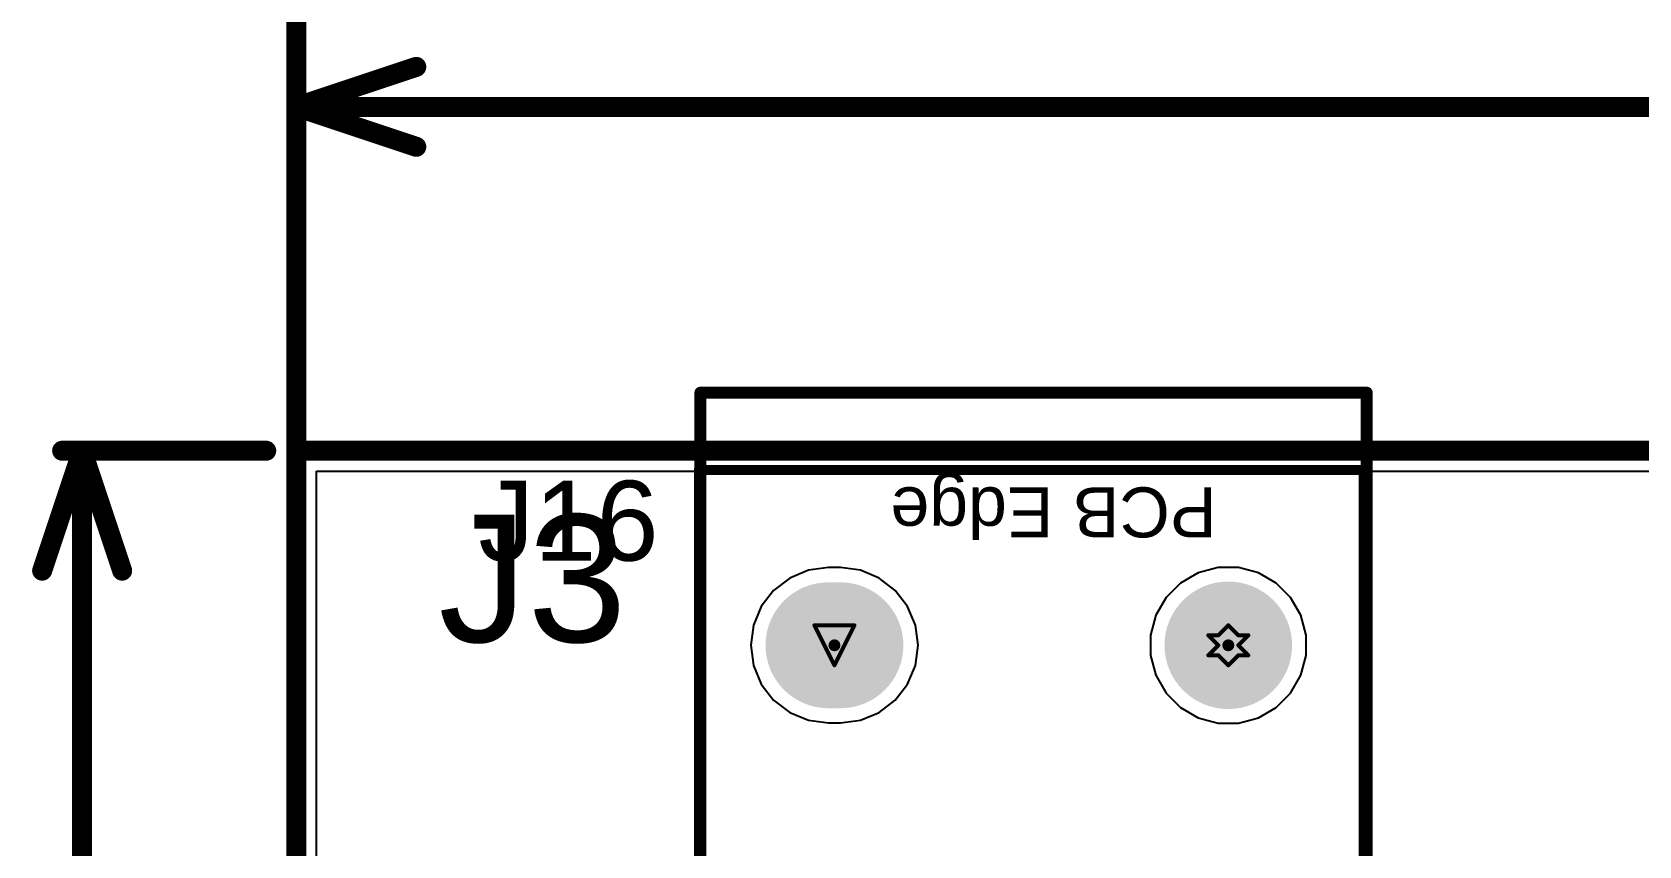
# Model space of a CAD drawing. Header units: inches. Extents: x -0.1 to 17.9, y -0.8 to 4.8.
# Drawn here: x -0.132 to 0.671, y 3.952 to 4.359 of the extents above; entities that cross this region are included whole.
import ezdxf

# ---------------------------------------------------------------- set-up
doc = ezdxf.new("R2010")
doc.units = ezdxf.units.IN
doc.header["$MEASUREMENT"] = 0
for name, color, linetype in [('Board Outline', 216, 'Continuous'), ('Bottom 3D Body', 56, 'Continuous'), ('Bottom Layer 1', 5, 'Continuous'), ('Bottom Solder', 6, 'Continuous'), ('Dimension', 6, 'Continuous'), ('Drill Drawing', 1, 'Continuous'), ('GND+Signal', 16, 'Continuous'), ('Mechanical 8', 56, 'Continuous'), ('Multi-Layer', 9, 'Continuous'), ('Pad Holes', 156, 'Continuous'), ('PWR+Signal', 76, 'Continuous'), ('Route Tool Path', 56, 'Continuous'), ('Top 3D Body', 56, 'Continuous'), ('Top Layer 1', 1, 'Continuous'), ('Top Overlay', 2, 'Continuous'), ('Top Solder', 216, 'Continuous'), ('Top Value', 56, 'Continuous')]:
    doc.layers.add(name, color=color, linetype=linetype)
doc.styles.add('Arial', font='', dxfattribs={"height": 0.2})
doc.styles.get('Arial').set_extended_font_data('Arial')

# ---------------------------------------------------------------- blocks, each defined once
blk = doc.blocks.new('1053131303_193')
at = {"layer": 'Bottom Layer 1'}
h = blk.add_hatch(color=5, dxfattribs=at)
edge = h.paths.add_edge_path()
edge.add_arc((-0.09843, 0.14134), 0.03543, 0, 360)
h = blk.add_hatch(color=5, dxfattribs=at)
edge = h.paths.add_edge_path()
edge.add_arc((0, 0.14134), 0.03543, 0, 360)
blk.add_hatch(color=5, dxfattribs=at).paths.add_polyline_path([(0.06299, 0.17677), (0.13386, 0.17677), (0.13386, 0.10591), (0.06299, 0.10591)])
at = {"layer": 'Bottom Solder'}
h = blk.add_hatch(color=6, dxfattribs=at)
edge = h.paths.add_edge_path()
edge.add_arc((-0.09843, 0.14134), 0.03843, 0, 360)
h = blk.add_hatch(color=6, dxfattribs=at)
edge = h.paths.add_edge_path()
edge.add_arc((0, 0.14134), 0.03843, 0, 360)
blk.add_hatch(color=6, dxfattribs=at).paths.add_polyline_path([(0.05999, 0.17977), (0.13686, 0.17977), (0.13686, 0.10291), (0.05999, 0.10291)])
h = blk.add_hatch(color=6, dxfattribs=at)
edge = h.paths.add_edge_path()
edge.add_arc((-0.09842, -0.14134), 0.003, 0, 360)
h = blk.add_hatch(color=6, dxfattribs=at)
edge = h.paths.add_edge_path()
edge.add_arc((0.09842, -0.14134), 0.003, 0, 360)
at = {"layer": 'GND+Signal'}
h = blk.add_hatch(color=16, dxfattribs=at)
edge = h.paths.add_edge_path()
edge.add_arc((-0.09843, 0.14134), 0.03543, 0, 360)
h = blk.add_hatch(color=16, dxfattribs=at)
edge = h.paths.add_edge_path()
edge.add_arc((0, 0.14134), 0.03543, 0, 360)
blk.add_hatch(color=16, dxfattribs=at).paths.add_polyline_path([(0.06299, 0.17677), (0.13386, 0.17677), (0.13386, 0.10591), (0.06299, 0.10591)])
at = {"layer": 'Multi-Layer'}
h = blk.add_hatch(color=9, dxfattribs=at)
edge = h.paths.add_edge_path()
edge.add_arc((-0.09843, 0.14134), 0.03543, 0, 360)
h = blk.add_hatch(color=9, dxfattribs=at)
edge = h.paths.add_edge_path()
edge.add_arc((0, 0.14134), 0.03543, 0, 360)
blk.add_hatch(color=9, dxfattribs=at).paths.add_polyline_path([(0.06299, 0.17677), (0.13386, 0.17677), (0.13386, 0.10591), (0.06299, 0.10591)])
at = {"layer": 'Pad Holes'}
h = blk.add_hatch(color=7, dxfattribs=at)
edge = h.paths.add_edge_path()
edge.add_arc((-0.09843, 0.14134), 0.02362, 0, 360)
h = blk.add_hatch(color=7, dxfattribs=at)
edge = h.paths.add_edge_path()
edge.add_arc((0, 0.14134), 0.02362, 0, 360)
h = blk.add_hatch(color=7, dxfattribs=at)
edge = h.paths.add_edge_path()
edge.add_arc((0.09842, 0.14134), 0.02362, 0, 360)
h = blk.add_hatch(color=7, dxfattribs=at)
edge = h.paths.add_edge_path()
edge.add_arc((-0.09842, -0.14134), 0.03189, 0, 360)
h = blk.add_hatch(color=7, dxfattribs=at)
edge = h.paths.add_edge_path()
edge.add_arc((0.09547, -0.14134), 0.0315, 90, 270)
edge.add_line((0.09547, -0.17283), (0.10138, -0.17283))
edge.add_arc((0.10138, -0.14134), 0.0315, 270, 450)
edge.add_line((0.10138, -0.10984), (0.09547, -0.10984))
at = {"layer": 'PWR+Signal'}
h = blk.add_hatch(color=76, dxfattribs=at)
edge = h.paths.add_edge_path()
edge.add_arc((-0.09843, 0.14134), 0.03543, 0, 360)
h = blk.add_hatch(color=76, dxfattribs=at)
edge = h.paths.add_edge_path()
edge.add_arc((0, 0.14134), 0.03543, 0, 360)
blk.add_hatch(color=76, dxfattribs=at).paths.add_polyline_path([(0.06299, 0.17677), (0.13386, 0.17677), (0.13386, 0.10591), (0.06299, 0.10591)])
at = {"layer": 'Top Layer 1'}
h = blk.add_hatch(color=1, dxfattribs=at)
edge = h.paths.add_edge_path()
edge.add_arc((-0.09843, 0.14134), 0.03543, 0, 360)
h = blk.add_hatch(color=1, dxfattribs=at)
edge = h.paths.add_edge_path()
edge.add_arc((0, 0.14134), 0.03543, 0, 360)
blk.add_hatch(color=1, dxfattribs=at).paths.add_polyline_path([(0.06299, 0.17677), (0.13386, 0.17677), (0.13386, 0.10591), (0.06299, 0.10591)])
at = {"layer": 'Top Solder'}
h = blk.add_hatch(color=216, dxfattribs=at)
edge = h.paths.add_edge_path()
edge.add_arc((-0.09843, 0.14134), 0.03843, 0, 360)
h = blk.add_hatch(color=216, dxfattribs=at)
edge = h.paths.add_edge_path()
edge.add_arc((0, 0.14134), 0.03843, 0, 360)
blk.add_hatch(color=216, dxfattribs=at).paths.add_polyline_path([(0.05999, 0.17977), (0.13686, 0.17977), (0.13686, 0.10291), (0.05999, 0.10291)])
h = blk.add_hatch(color=216, dxfattribs=at)
edge = h.paths.add_edge_path()
edge.add_arc((-0.09842, -0.14134), 0.003, 0, 360)
h = blk.add_hatch(color=216, dxfattribs=at)
edge = h.paths.add_edge_path()
edge.add_arc((0.09842, -0.14134), 0.003, 0, 360)
at = {"layer": 'Top Overlay'}
for points in [[(0.14756, 0.17292, 0.00787, 0.00787, 0), (0.14256, 0.16792, 0.00787, 0.00787, 0)], [(0.14756, 0.17292, 0.00787, 0.00787, 0), (0.14756, 0.16292, 0.00787, 0.00787, 0)], [(0.14756, 0.16292, 0.00787, 0.00787, 0), (0.14256, 0.16792, 0.00787, 0.00787, 0)], [(-0.16614, 0.15354, 0.005, 0.005, 0), (-0.16614, -0.22909, 0.005, 0.005, 0)], [(-0.14449, 0.15354, 0.005, 0.005, 0), (-0.16614, 0.15354, 0.005, 0.005, 0)], [(-0.04442, 0.15354, 0.005, 0.005, 0), (-0.05401, 0.15354, 0.005, 0.005, 0)], [(0.05236, 0.15354, 0.005, 0.005, 0), (0.04442, 0.15354, 0.005, 0.005, 0)], [(0.16614, 0.15354, 0.005, 0.005, 0), (0.14449, 0.15354, 0.005, 0.005, 0)], [(0.16614, 0.15354, 0.005, 0.005, 0), (0.16614, -0.22909, 0.005, 0.005, 0)], [(0.16614, -0.22909, 0.005, 0.005, 0), (-0.16614, -0.22909, 0.005, 0.005, 0)]]:
    blk.add_lwpolyline(points, format="xyseb", dxfattribs=at)
for points in [[(0.14559, 0.17292, 0.00394, 0.00394, 1), (0.14952, 0.17292, 0.00394, 0.00394, 1)], [(0.14559, 0.17292, 0.00394, 0.00394, 1), (0.14952, 0.17292, 0.00394, 0.00394, 1)], [(0.14059, 0.16792, 0.00394, 0.00394, 1), (0.14452, 0.16792, 0.00394, 0.00394, 1)], [(0.14059, 0.16792, 0.00394, 0.00394, 1), (0.14452, 0.16792, 0.00394, 0.00394, 1)], [(0.14559, 0.16292, 0.00394, 0.00394, 1), (0.14952, 0.16292, 0.00394, 0.00394, 1)], [(0.14559, 0.16292, 0.00394, 0.00394, 1), (0.14952, 0.16292, 0.00394, 0.00394, 1)], [(-0.16739, 0.15354, 0.0025, 0.0025, 1), (-0.16489, 0.15354, 0.0025, 0.0025, 1)], [(-0.16739, 0.15354, 0.0025, 0.0025, 1), (-0.16489, 0.15354, 0.0025, 0.0025, 1)], [(-0.14574, 0.15354, 0.0025, 0.0025, 1), (-0.14324, 0.15354, 0.0025, 0.0025, 1)], [(-0.05526, 0.15354, 0.0025, 0.0025, 1), (-0.05276, 0.15354, 0.0025, 0.0025, 1)], [(-0.04567, 0.15354, 0.0025, 0.0025, 1), (-0.04317, 0.15354, 0.0025, 0.0025, 1)], [(0.04317, 0.15354, 0.0025, 0.0025, 1), (0.04567, 0.15354, 0.0025, 0.0025, 1)], [(0.05111, 0.15354, 0.0025, 0.0025, 1), (0.05361, 0.15354, 0.0025, 0.0025, 1)], [(0.14324, 0.15354, 0.0025, 0.0025, 1), (0.14574, 0.15354, 0.0025, 0.0025, 1)], [(0.16489, 0.15354, 0.0025, 0.0025, 1), (0.16739, 0.15354, 0.0025, 0.0025, 1)], [(0.16489, 0.15354, 0.0025, 0.0025, 1), (0.16739, 0.15354, 0.0025, 0.0025, 1)], [(-0.16739, -0.22909, 0.0025, 0.0025, 1), (-0.16489, -0.22909, 0.0025, 0.0025, 1)], [(-0.16739, -0.22909, 0.0025, 0.0025, 1), (-0.16489, -0.22909, 0.0025, 0.0025, 1)], [(0.16489, -0.22909, 0.0025, 0.0025, 1), (0.16739, -0.22909, 0.0025, 0.0025, 1)], [(0.16489, -0.22909, 0.0025, 0.0025, 1), (0.16739, -0.22909, 0.0025, 0.0025, 1)]]:
    blk.add_lwpolyline(points, format="xyseb", close=True, dxfattribs=at)
at = {"layer": 'Top Overlay', "style": 'Arial'}
blk.add_text('PCB Edge', height=0.025, dxfattribs=at).set_placement((-0.09258, -0.22033))

msp = doc.modelspace()

# ---------------------------------------------------------------- hatches: boundary and pattern name
at = {"layer": 'Mechanical 8'}
h = msp.add_hatch(color=56, dxfattribs=at)
edge = h.paths.add_edge_path()
edge.add_arc((0, 4.15), 0.0025, 0, 360)
at = {"layer": 'Pad Holes'}
h = msp.add_hatch(color=7, dxfattribs=at)
edge = h.paths.add_edge_path()
edge.add_arc((0.202, 4.179), 0.0015, 0, 360)
h = msp.add_hatch(color=7, dxfattribs=at)
edge = h.paths.add_edge_path()
edge.add_arc((0.202, 4.179), 0.0015, 0, 360)
h = msp.add_hatch(color=7, dxfattribs=at)
edge = h.paths.add_edge_path()
edge.add_arc((0.535, 4.179), 0.0015, 0, 360)
h = msp.add_hatch(color=7, dxfattribs=at)
edge = h.paths.add_edge_path()
edge.add_arc((0.535, 4.179), 0.0015, 0, 360)
h = msp.add_hatch(color=7, dxfattribs=at)
edge = h.paths.add_edge_path()
edge.add_arc((0, 4.15), 0.0025, 0, 360)
at = {"layer": 'Top 3D Body'}
h = msp.add_hatch(color=56, dxfattribs=at)
edge = h.paths.add_edge_path()
edge.add_arc((0.202, 4.179), 0.0015, 0, 360)
h = msp.add_hatch(color=56, dxfattribs=at)
edge = h.paths.add_edge_path()
edge.add_arc((0.202, 4.179), 0.0015, 0, 360)
h = msp.add_hatch(color=56, dxfattribs=at)
edge = h.paths.add_edge_path()
edge.add_arc((0.535, 4.179), 0.0015, 0, 360)
h = msp.add_hatch(color=56, dxfattribs=at)
edge = h.paths.add_edge_path()
edge.add_arc((0.535, 4.179), 0.0015, 0, 360)

# ---------------------------------------------------------------- linework, layer by layer
at = {"layer": 'Board Outline'}
for points in [[(0, 4.15, 0.01, 0.01, 0), (3.85, 4.15, 0.01, 0.01, 0)], [(0, 0, 0.01, 0.01, 0), (0, 4.15, 0.01, 0.01, 0)]]:
    msp.add_lwpolyline(points, format="xyseb", dxfattribs=at)
msp.add_lwpolyline([(-0.0025, 4.15, 0.005, 0.005, 1), (0.0025, 4.15, 0.005, 0.005, 1)], format="xyseb", close=True, dxfattribs=at)
msp.add_lwpolyline([(-0.0025, 4.15, 0.005, 0.005, 1), (0.0025, 4.15, 0.005, 0.005, 1)], format="xyseb", close=True, dxfattribs=at)
at = {"layer": 'Bottom Layer 1'}
for p, q in [((0.0102, 0.0102), (0.0102, 4.1398)), ((0.0102, 4.1398), (1.62549, 4.1398)), ((0.256, 4.09018), (0.24663, 4.0863)), ((0.26605, 4.09151), (0.256, 4.09018)), ((0.27195, 4.09151), (0.26605, 4.09151)), ((0.282, 4.09018), (0.27195, 4.09151)), ((0.29137, 4.0863), (0.282, 4.09018)), ((0.45084, 4.08892), (0.44197, 4.0838)), ((0.46073, 4.09157), (0.45084, 4.08892)), ((0.47097, 4.09157), (0.46073, 4.09157)), ((0.48086, 4.08892), (0.47097, 4.09157)), ((0.48973, 4.0838), (0.48086, 4.08892)), ((0.23859, 4.08013), (0.23242, 4.07209)), ((0.24663, 4.0863), (0.23859, 4.08013)), ((0.29941, 4.08013), (0.29137, 4.0863)), ((0.30558, 4.07209), (0.29941, 4.08013)), ((0.44197, 4.0838), (0.43473, 4.07656)), ((0.49697, 4.07656), (0.48973, 4.0838)), ((0.23242, 4.07209), (0.22854, 4.06273)), ((0.30946, 4.06273), (0.30558, 4.07209)), ((0.43473, 4.07656), (0.42961, 4.06769)), ((0.50209, 4.06769), (0.49697, 4.07656)), ((0.42961, 4.06769), (0.42696, 4.0578)), ((0.50474, 4.0578), (0.50209, 4.06769)), ((0.22854, 4.06273), (0.22722, 4.05268)), ((0.31078, 4.05268), (0.30946, 4.06273)), ((0.42696, 4.0578), (0.42696, 4.04756)), ((0.50474, 4.04756), (0.50474, 4.0578)), ((0.22722, 4.05268), (0.22854, 4.04263)), ((0.30946, 4.04263), (0.31078, 4.05268)), ((0.42696, 4.04756), (0.42961, 4.03767)), ((0.50209, 4.03767), (0.50474, 4.04756)), ((0.22854, 4.04263), (0.23242, 4.03326)), ((0.30558, 4.03326), (0.30946, 4.04263)), ((0.23242, 4.03326), (0.23859, 4.02522)), ((0.29941, 4.02522), (0.30558, 4.03326)), ((0.42961, 4.03767), (0.43473, 4.0288)), ((0.49697, 4.0288), (0.50209, 4.03767)), ((0.23859, 4.02522), (0.24663, 4.01905)), ((0.29137, 4.01905), (0.29941, 4.02522)), ((0.43473, 4.0288), (0.44197, 4.02156)), ((0.48973, 4.02156), (0.49697, 4.0288)), ((0.24663, 4.01905), (0.256, 4.01517)), ((0.282, 4.01517), (0.29137, 4.01905)), ((0.44197, 4.02156), (0.45084, 4.01644)), ((0.45084, 4.01644), (0.46073, 4.01379)), ((0.47097, 4.01379), (0.48086, 4.01644)), ((0.48086, 4.01644), (0.48973, 4.02156)), ((0.256, 4.01517), (0.26605, 4.01385)), ((0.26605, 4.01385), (0.27195, 4.01385)), ((0.27195, 4.01385), (0.282, 4.01517)), ((0.46073, 4.01379), (0.47097, 4.01379))]:
    msp.add_line(p, q, dxfattribs=at)
at = {"layer": 'Dimension'}
for points in [[(0, 4.322, 0.01, 0.01, 0), (0.06, 4.342, 0.01, 0.01, 0)], [(0, 4.165, 0.01, 0.01, 0), (0, 4.332, 0.01, 0.01, 0)], [(0, 4.322, 0.01, 0.01, 0), (0.06, 4.302, 0.01, 0.01, 0)], [(0, 4.322, 0.01, 0.01, 0), (1.62309, 4.322, 0.01, 0.01, 0)], [(-0.127, 4.09, 0.01, 0.01, 0), (-0.107, 4.15, 0.01, 0.01, 0)], [(-0.117, 4.15, 0.01, 0.01, 0), (-0.015, 4.15, 0.01, 0.01, 0)], [(-0.107, 4.15, 0.01, 0.01, 0), (-0.087, 4.09, 0.01, 0.01, 0)], [(-0.107, 2.36491, 0.01, 0.01, 0), (-0.107, 4.15, 0.01, 0.01, 0)]]:
    msp.add_lwpolyline(points, format="xyseb", dxfattribs=at)
for points in [[(0.0575, 4.342, 0.005, 0.005, 1), (0.0625, 4.342, 0.005, 0.005, 1)], [(-0.0025, 4.332, 0.005, 0.005, 1), (0.0025, 4.332, 0.005, 0.005, 1)], [(-0.0025, 4.322, 0.005, 0.005, 1), (0.0025, 4.322, 0.005, 0.005, 1)], [(-0.0025, 4.322, 0.005, 0.005, 1), (0.0025, 4.322, 0.005, 0.005, 1)], [(-0.0025, 4.322, 0.005, 0.005, 1), (0.0025, 4.322, 0.005, 0.005, 1)], [(0.0575, 4.302, 0.005, 0.005, 1), (0.0625, 4.302, 0.005, 0.005, 1)], [(-0.0025, 4.165, 0.005, 0.005, 1), (0.0025, 4.165, 0.005, 0.005, 1)], [(-0.1195, 4.15, 0.005, 0.005, 1), (-0.1145, 4.15, 0.005, 0.005, 1)], [(-0.1095, 4.15, 0.005, 0.005, 1), (-0.1045, 4.15, 0.005, 0.005, 1)], [(-0.1095, 4.15, 0.005, 0.005, 1), (-0.1045, 4.15, 0.005, 0.005, 1)], [(-0.1095, 4.15, 0.005, 0.005, 1), (-0.1045, 4.15, 0.005, 0.005, 1)], [(-0.0175, 4.15, 0.005, 0.005, 1), (-0.0125, 4.15, 0.005, 0.005, 1)], [(-0.1295, 4.09, 0.005, 0.005, 1), (-0.1245, 4.09, 0.005, 0.005, 1)], [(-0.0895, 4.09, 0.005, 0.005, 1), (-0.0845, 4.09, 0.005, 0.005, 1)]]:
    msp.add_lwpolyline(points, format="xyseb", close=True, dxfattribs=at)
at = {"layer": 'Drill Drawing'}
for points in [[(0.259, 4.06268, 0.002, 0.002, 0), (0.279, 4.06268, 0.002, 0.002, 0)], [(0.259, 4.06268, 0.002, 0.002, 0), (0.269, 4.04268, 0.002, 0.002, 0)], [(0.269, 4.04268, 0.002, 0.002, 0), (0.279, 4.06268, 0.002, 0.002, 0)], [(0.46085, 4.05768, 0.002, 0.002, 0), (0.46585, 4.06268, 0.002, 0.002, 0)], [(0.46585, 4.06268, 0.002, 0.002, 0), (0.47085, 4.05768, 0.002, 0.002, 0)], [(0.45585, 4.05768, 0.002, 0.002, 0), (0.46085, 4.05268, 0.002, 0.002, 0)], [(0.45585, 4.05768, 0.002, 0.002, 0), (0.46085, 4.05768, 0.002, 0.002, 0)], [(0.47085, 4.05768, 0.002, 0.002, 0), (0.47585, 4.05768, 0.002, 0.002, 0)], [(0.47085, 4.05268, 0.002, 0.002, 0), (0.47585, 4.05768, 0.002, 0.002, 0)], [(0.45585, 4.04768, 0.002, 0.002, 0), (0.46085, 4.05268, 0.002, 0.002, 0)], [(0.45585, 4.04768, 0.002, 0.002, 0), (0.46085, 4.04768, 0.002, 0.002, 0)], [(0.46085, 4.04768, 0.002, 0.002, 0), (0.46585, 4.04268, 0.002, 0.002, 0)], [(0.46585, 4.04268, 0.002, 0.002, 0), (0.47085, 4.04768, 0.002, 0.002, 0)], [(0.47085, 4.05268, 0.002, 0.002, 0), (0.47585, 4.04768, 0.002, 0.002, 0)], [(0.47085, 4.04768, 0.002, 0.002, 0), (0.47585, 4.04768, 0.002, 0.002, 0)]]:
    msp.add_lwpolyline(points, format="xyseb", dxfattribs=at)
for points in [[(0.2585, 4.06268, 0.001, 0.001, 1), (0.2595, 4.06268, 0.001, 0.001, 1)], [(0.2585, 4.06268, 0.001, 0.001, 1), (0.2595, 4.06268, 0.001, 0.001, 1)], [(0.2785, 4.06268, 0.001, 0.001, 1), (0.2795, 4.06268, 0.001, 0.001, 1)], [(0.2785, 4.06268, 0.001, 0.001, 1), (0.2795, 4.06268, 0.001, 0.001, 1)], [(0.46535, 4.06268, 0.001, 0.001, 1), (0.46635, 4.06268, 0.001, 0.001, 1)], [(0.46535, 4.06268, 0.001, 0.001, 1), (0.46635, 4.06268, 0.001, 0.001, 1)], [(0.45535, 4.05768, 0.001, 0.001, 1), (0.45635, 4.05768, 0.001, 0.001, 1)], [(0.45535, 4.05768, 0.001, 0.001, 1), (0.45635, 4.05768, 0.001, 0.001, 1)], [(0.46035, 4.05768, 0.001, 0.001, 1), (0.46135, 4.05768, 0.001, 0.001, 1)], [(0.46035, 4.05768, 0.001, 0.001, 1), (0.46135, 4.05768, 0.001, 0.001, 1)], [(0.47035, 4.05768, 0.001, 0.001, 1), (0.47135, 4.05768, 0.001, 0.001, 1)], [(0.47035, 4.05768, 0.001, 0.001, 1), (0.47135, 4.05768, 0.001, 0.001, 1)], [(0.47535, 4.05768, 0.001, 0.001, 1), (0.47635, 4.05768, 0.001, 0.001, 1)], [(0.47535, 4.05768, 0.001, 0.001, 1), (0.47635, 4.05768, 0.001, 0.001, 1)], [(0.45535, 4.04768, 0.001, 0.001, 1), (0.45635, 4.04768, 0.001, 0.001, 1)], [(0.45535, 4.04768, 0.001, 0.001, 1), (0.45635, 4.04768, 0.001, 0.001, 1)], [(0.46035, 4.05268, 0.001, 0.001, 1), (0.46135, 4.05268, 0.001, 0.001, 1)], [(0.46035, 4.05268, 0.001, 0.001, 1), (0.46135, 4.05268, 0.001, 0.001, 1)], [(0.46035, 4.04768, 0.001, 0.001, 1), (0.46135, 4.04768, 0.001, 0.001, 1)], [(0.46035, 4.04768, 0.001, 0.001, 1), (0.46135, 4.04768, 0.001, 0.001, 1)], [(0.47035, 4.05268, 0.001, 0.001, 1), (0.47135, 4.05268, 0.001, 0.001, 1)], [(0.47035, 4.05268, 0.001, 0.001, 1), (0.47135, 4.05268, 0.001, 0.001, 1)], [(0.47035, 4.04768, 0.001, 0.001, 1), (0.47135, 4.04768, 0.001, 0.001, 1)], [(0.47035, 4.04768, 0.001, 0.001, 1), (0.47135, 4.04768, 0.001, 0.001, 1)], [(0.47535, 4.04768, 0.001, 0.001, 1), (0.47635, 4.04768, 0.001, 0.001, 1)], [(0.47535, 4.04768, 0.001, 0.001, 1), (0.47635, 4.04768, 0.001, 0.001, 1)], [(0.2685, 4.04268, 0.001, 0.001, 1), (0.2695, 4.04268, 0.001, 0.001, 1)], [(0.2685, 4.04268, 0.001, 0.001, 1), (0.2695, 4.04268, 0.001, 0.001, 1)], [(0.46535, 4.04268, 0.001, 0.001, 1), (0.46635, 4.04268, 0.001, 0.001, 1)], [(0.46535, 4.04268, 0.001, 0.001, 1), (0.46635, 4.04268, 0.001, 0.001, 1)]]:
    msp.add_lwpolyline(points, format="xyseb", close=True, dxfattribs=at)
at = {"layer": 'GND+Signal'}
for p, q in [((0.0102, 3.01474), (0.0102, 4.1398)), ((0.0102, 4.1398), (3.8398, 4.1398)), ((0.256, 4.09018), (0.24663, 4.0863)), ((0.26605, 4.09151), (0.256, 4.09018)), ((0.27195, 4.09151), (0.26605, 4.09151)), ((0.282, 4.09018), (0.27195, 4.09151)), ((0.29137, 4.0863), (0.282, 4.09018)), ((0.45084, 4.08892), (0.44197, 4.0838)), ((0.46073, 4.09157), (0.45084, 4.08892)), ((0.47097, 4.09157), (0.46073, 4.09157)), ((0.48086, 4.08892), (0.47097, 4.09157)), ((0.48973, 4.0838), (0.48086, 4.08892)), ((0.23859, 4.08013), (0.23242, 4.07209)), ((0.24663, 4.0863), (0.23859, 4.08013)), ((0.29941, 4.08013), (0.29137, 4.0863)), ((0.30558, 4.07209), (0.29941, 4.08013)), ((0.44197, 4.0838), (0.43473, 4.07656)), ((0.49697, 4.07656), (0.48973, 4.0838)), ((0.23242, 4.07209), (0.22854, 4.06273)), ((0.30946, 4.06273), (0.30558, 4.07209)), ((0.43473, 4.07656), (0.42961, 4.06769)), ((0.50209, 4.06769), (0.49697, 4.07656)), ((0.42961, 4.06769), (0.42696, 4.0578)), ((0.50474, 4.0578), (0.50209, 4.06769)), ((0.22854, 4.06273), (0.22722, 4.05268)), ((0.31078, 4.05268), (0.30946, 4.06273)), ((0.42696, 4.0578), (0.42696, 4.04756)), ((0.50474, 4.04756), (0.50474, 4.0578)), ((0.22722, 4.05268), (0.22854, 4.04263)), ((0.30946, 4.04263), (0.31078, 4.05268)), ((0.42696, 4.04756), (0.42961, 4.03767)), ((0.50209, 4.03767), (0.50474, 4.04756)), ((0.22854, 4.04263), (0.23242, 4.03326)), ((0.30558, 4.03326), (0.30946, 4.04263)), ((0.23242, 4.03326), (0.23859, 4.02522)), ((0.29941, 4.02522), (0.30558, 4.03326)), ((0.42961, 4.03767), (0.43473, 4.0288)), ((0.49697, 4.0288), (0.50209, 4.03767)), ((0.23859, 4.02522), (0.24663, 4.01905)), ((0.29137, 4.01905), (0.29941, 4.02522)), ((0.43473, 4.0288), (0.44197, 4.02156)), ((0.48973, 4.02156), (0.49697, 4.0288)), ((0.24663, 4.01905), (0.256, 4.01517)), ((0.282, 4.01517), (0.29137, 4.01905)), ((0.44197, 4.02156), (0.45084, 4.01644)), ((0.45084, 4.01644), (0.46073, 4.01379)), ((0.47097, 4.01379), (0.48086, 4.01644)), ((0.48086, 4.01644), (0.48973, 4.02156)), ((0.256, 4.01517), (0.26605, 4.01385)), ((0.26605, 4.01385), (0.27195, 4.01385)), ((0.27195, 4.01385), (0.282, 4.01517)), ((0.46073, 4.01379), (0.47097, 4.01379))]:
    msp.add_line(p, q, dxfattribs=at)
at = {"layer": 'Mechanical 8'}
msp.add_lwpolyline([(0, 4.15, 0.01, 0.01, 0), (0, 4.78, 0.01, 0.01, 0)], format="xyseb", dxfattribs=at)
msp.add_lwpolyline([(-0.0025, 4.15, 0.005, 0.005, 1), (0.0025, 4.15, 0.005, 0.005, 1)], format="xyseb", close=True, dxfattribs=at)
at = {"layer": 'PWR+Signal'}
for p, q in [((0.0102, 0.0102), (0.0102, 4.1398)), ((0.0102, 4.1398), (3.8398, 4.1398)), ((0.256, 4.09018), (0.24663, 4.0863)), ((0.26605, 4.09151), (0.256, 4.09018)), ((0.27195, 4.09151), (0.26605, 4.09151)), ((0.282, 4.09018), (0.27195, 4.09151)), ((0.29137, 4.0863), (0.282, 4.09018)), ((0.45084, 4.08892), (0.44197, 4.0838)), ((0.46073, 4.09157), (0.45084, 4.08892)), ((0.47097, 4.09157), (0.46073, 4.09157)), ((0.48086, 4.08892), (0.47097, 4.09157)), ((0.48973, 4.0838), (0.48086, 4.08892)), ((0.23859, 4.08013), (0.23242, 4.07209)), ((0.24663, 4.0863), (0.23859, 4.08013)), ((0.29941, 4.08013), (0.29137, 4.0863)), ((0.30558, 4.07209), (0.29941, 4.08013)), ((0.44197, 4.0838), (0.43473, 4.07656)), ((0.49697, 4.07656), (0.48973, 4.0838)), ((0.23242, 4.07209), (0.22854, 4.06273)), ((0.30946, 4.06273), (0.30558, 4.07209)), ((0.43473, 4.07656), (0.42961, 4.06769)), ((0.50209, 4.06769), (0.49697, 4.07656)), ((0.42961, 4.06769), (0.42696, 4.0578)), ((0.50474, 4.0578), (0.50209, 4.06769)), ((0.22854, 4.06273), (0.22722, 4.05268)), ((0.31078, 4.05268), (0.30946, 4.06273)), ((0.42696, 4.0578), (0.42696, 4.04756)), ((0.50474, 4.04756), (0.50474, 4.0578)), ((0.22722, 4.05268), (0.22854, 4.04263)), ((0.30946, 4.04263), (0.31078, 4.05268)), ((0.42696, 4.04756), (0.42961, 4.03767)), ((0.50209, 4.03767), (0.50474, 4.04756)), ((0.22854, 4.04263), (0.23242, 4.03326)), ((0.30558, 4.03326), (0.30946, 4.04263)), ((0.23242, 4.03326), (0.23859, 4.02522)), ((0.29941, 4.02522), (0.30558, 4.03326)), ((0.42961, 4.03767), (0.43473, 4.0288)), ((0.49697, 4.0288), (0.50209, 4.03767)), ((0.23859, 4.02522), (0.24663, 4.01905)), ((0.29137, 4.01905), (0.29941, 4.02522)), ((0.43473, 4.0288), (0.44197, 4.02156)), ((0.48973, 4.02156), (0.49697, 4.0288)), ((0.24663, 4.01905), (0.256, 4.01517)), ((0.282, 4.01517), (0.29137, 4.01905)), ((0.44197, 4.02156), (0.45084, 4.01644)), ((0.45084, 4.01644), (0.46073, 4.01379)), ((0.47097, 4.01379), (0.48086, 4.01644)), ((0.48086, 4.01644), (0.48973, 4.02156)), ((0.256, 4.01517), (0.26605, 4.01385)), ((0.26605, 4.01385), (0.27195, 4.01385)), ((0.27195, 4.01385), (0.282, 4.01517)), ((0.46073, 4.01379), (0.47097, 4.01379))]:
    msp.add_line(p, q, dxfattribs=at)
at = {"layer": 'Route Tool Path'}
for points in [[(0, 4.15, 0.0005, 0.0005, 0), (3.85, 4.15, 0.0005, 0.0005, 0)], [(0, 0, 0.0005, 0.0005, 0), (0, 4.15, 0.0005, 0.0005, 0)]]:
    msp.add_lwpolyline(points, format="xyseb", dxfattribs=at)
msp.add_lwpolyline([(-0.00013, 4.15, 0.00025, 0.00025, 1), (0.00013, 4.15, 0.00025, 0.00025, 1)], format="xyseb", close=True, dxfattribs=at)
msp.add_lwpolyline([(-0.00013, 4.15, 0.00025, 0.00025, 1), (0.00013, 4.15, 0.00025, 0.00025, 1)], format="xyseb", close=True, dxfattribs=at)
at = {"layer": 'Top 3D Body'}
for points in [[(0.202, 4.179, 0.006, 0.006, 0), (0.535, 4.179, 0.006, 0.006, 0)], [(0.202, 3.758, 0.006, 0.006, 0), (0.202, 4.179, 0.006, 0.006, 0)], [(0.535, 3.758, 0.006, 0.006, 0), (0.535, 4.179, 0.006, 0.006, 0)]]:
    msp.add_lwpolyline(points, format="xyseb", dxfattribs=at)
for points in [[(0.2005, 4.179, 0.003, 0.003, 1), (0.2035, 4.179, 0.003, 0.003, 1)], [(0.2005, 4.179, 0.003, 0.003, 1), (0.2035, 4.179, 0.003, 0.003, 1)], [(0.5335, 4.179, 0.003, 0.003, 1), (0.5365, 4.179, 0.003, 0.003, 1)], [(0.5335, 4.179, 0.003, 0.003, 1), (0.5365, 4.179, 0.003, 0.003, 1)]]:
    msp.add_lwpolyline(points, format="xyseb", close=True, dxfattribs=at)
at = {"layer": 'Top Layer 1'}
for p, q in [((0.0102, 2.61903), (0.0102, 4.1398)), ((0.0102, 4.1398), (1.44627, 4.1398)), ((0.256, 4.09018), (0.24663, 4.0863)), ((0.26605, 4.09151), (0.256, 4.09018)), ((0.27195, 4.09151), (0.26605, 4.09151)), ((0.282, 4.09018), (0.27195, 4.09151)), ((0.29137, 4.0863), (0.282, 4.09018)), ((0.45084, 4.08892), (0.44197, 4.0838)), ((0.46073, 4.09157), (0.45084, 4.08892)), ((0.47097, 4.09157), (0.46073, 4.09157)), ((0.48086, 4.08892), (0.47097, 4.09157)), ((0.48973, 4.0838), (0.48086, 4.08892)), ((0.23859, 4.08013), (0.23242, 4.07209)), ((0.24663, 4.0863), (0.23859, 4.08013)), ((0.29941, 4.08013), (0.29137, 4.0863)), ((0.30558, 4.07209), (0.29941, 4.08013)), ((0.44197, 4.0838), (0.43473, 4.07656)), ((0.49697, 4.07656), (0.48973, 4.0838)), ((0.23242, 4.07209), (0.22854, 4.06273)), ((0.30946, 4.06273), (0.30558, 4.07209)), ((0.43473, 4.07656), (0.42961, 4.06769)), ((0.50209, 4.06769), (0.49697, 4.07656)), ((0.42961, 4.06769), (0.42696, 4.0578)), ((0.50474, 4.0578), (0.50209, 4.06769)), ((0.22854, 4.06273), (0.22722, 4.05268)), ((0.31078, 4.05268), (0.30946, 4.06273)), ((0.42696, 4.0578), (0.42696, 4.04756)), ((0.50474, 4.04756), (0.50474, 4.0578)), ((0.22722, 4.05268), (0.22854, 4.04263)), ((0.30946, 4.04263), (0.31078, 4.05268)), ((0.42696, 4.04756), (0.42961, 4.03767)), ((0.50209, 4.03767), (0.50474, 4.04756)), ((0.22854, 4.04263), (0.23242, 4.03326)), ((0.30558, 4.03326), (0.30946, 4.04263)), ((0.23242, 4.03326), (0.23859, 4.02522)), ((0.29941, 4.02522), (0.30558, 4.03326)), ((0.42961, 4.03767), (0.43473, 4.0288)), ((0.49697, 4.0288), (0.50209, 4.03767)), ((0.23859, 4.02522), (0.24663, 4.01905)), ((0.29137, 4.01905), (0.29941, 4.02522)), ((0.43473, 4.0288), (0.44197, 4.02156)), ((0.48973, 4.02156), (0.49697, 4.0288)), ((0.24663, 4.01905), (0.256, 4.01517)), ((0.282, 4.01517), (0.29137, 4.01905)), ((0.44197, 4.02156), (0.45084, 4.01644)), ((0.45084, 4.01644), (0.46073, 4.01379)), ((0.47097, 4.01379), (0.48086, 4.01644)), ((0.48086, 4.01644), (0.48973, 4.02156)), ((0.256, 4.01517), (0.26605, 4.01385)), ((0.26605, 4.01385), (0.27195, 4.01385)), ((0.27195, 4.01385), (0.282, 4.01517)), ((0.46073, 4.01379), (0.47097, 4.01379))]:
    msp.add_line(p, q, dxfattribs=at)
at = {"layer": 'Top Value'}
for points in [[(0, 0, 0.0005, 0.0005, 0), (0, 4.15, 0.0005, 0.0005, 0)], [(0, 4.15, 0.0005, 0.0005, 0), (3.85, 4.15, 0.0005, 0.0005, 0)]]:
    msp.add_lwpolyline(points, format="xyseb", dxfattribs=at)
msp.add_lwpolyline([(-0.00013, 4.15, 0.00025, 0.00025, 1), (0.00013, 4.15, 0.00025, 0.00025, 1)], format="xyseb", close=True, dxfattribs=at)
msp.add_lwpolyline([(-0.00013, 4.15, 0.00025, 0.00025, 1), (0.00013, 4.15, 0.00025, 0.00025, 1)], format="xyseb", close=True, dxfattribs=at)

# ---------------------------------------------------------------- block references
at = {"rotation": 180}
msp.add_blockref('1053131303_193', (0.36742, 3.91134), dxfattribs=at)

# ---------------------------------------------------------------- texts
at = {"layer": 'Bottom 3D Body', "style": 'Arial'}
msp.add_text('J3', height=0.06375, dxfattribs=at).set_placement((0.07107, 4.05431))
at = {"layer": 'Top Overlay', "style": 'Arial'}
msp.add_text('J16', height=0.04, dxfattribs=at).set_placement((0.09102, 4.09501))

doc.saveas('drawing.dxf')
